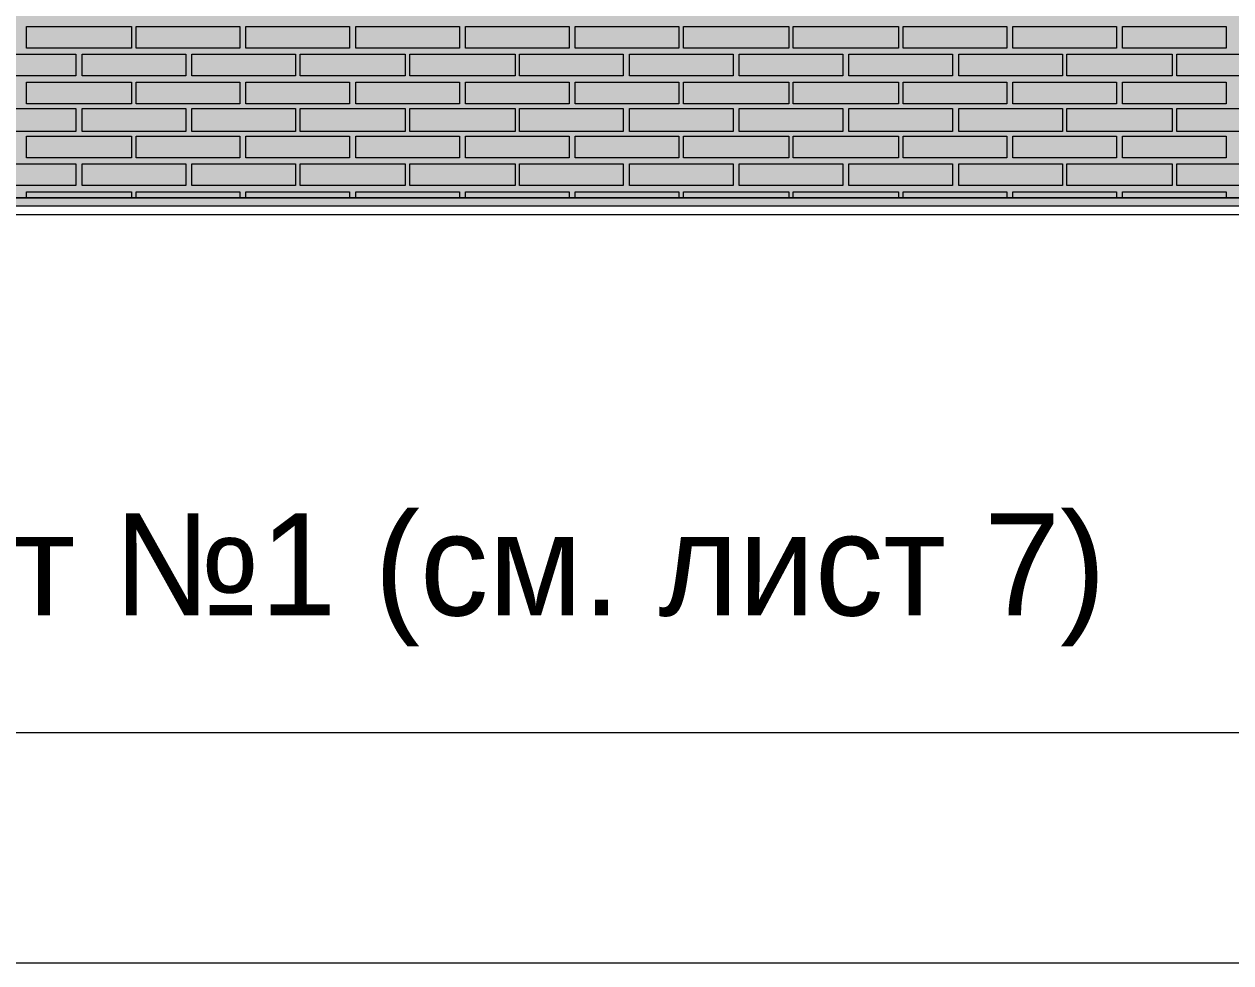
# Model space of a CAD drawing. Header units: millimetres. Extents: x -28928 to 100580, y -22867 to 36490.
# Drawn here: x -16018 to -12715, y 14249 to 16819 of the extents above; entities that cross this region are included whole.
import ezdxf

# ---------------------------------------------------------------- set-up
doc = ezdxf.new("R2010")
doc.units = ezdxf.units.MM
doc.layers.add('PDF _Геометрия', color=7, linetype='Continuous', true_color=0x8f8e8d)
doc.layers.add('PDF _Сплошная заливка', color=7, linetype='Continuous', true_color=0xffffff)
doc.layers.add('PDF _Текст', color=7, linetype='Continuous')

msp = doc.modelspace()

# ---------------------------------------------------------------- hatches: boundary and pattern name
at = {"layer": 'PDF _Сплошная заливка', "true_color": 0xdcd6cf, "transparency": 33554559}
msp.add_hatch(color=254, dxfattribs=at).paths.add_polyline_path([(-18676.63686926917, 16343.3513880535), (-18676.63686926917, 19592.5821572843), (-17276.25225388454, 19592.5821572843), (-17276.25225388454, 16343.3513880535), (19112.59389996202, 16343.3513880535), (19112.59389996202, 30089.12061882288), (-21853.9445615769, 30089.12061882288), (-21853.9445615769, 16343.3513880535), (-21375.86763849998, 16343.3513880535), (-21375.86763849998, 19592.5821572843), (-19277.40610003841, 19592.5821572843), (-19277.40610003841, 16343.3513880535)])

# ---------------------------------------------------------------- linework, layer by layer
at = {"layer": 'PDF _Геометрия', "color": 7, "lineweight": 9}
for points in [[(-21375.86763849998, 16343.3513880535), (-21853.9445615769, 16343.3513880535), (-21375.86763849998, 16343.3513880535), (-21853.9445615769, 16343.3513880535), (-21375.86763849998, 16343.3513880535), (-21375.86763849998, 19592.5821572843), (-19277.40610003841, 19592.5821572843), (-19277.40610003841, 16343.3513880535), (-18676.63686926917, 16343.3513880535), (-18676.63686926917, 19592.5821572843), (-17276.25225388454, 19592.5821572843), (-17276.25225388454, 16343.3513880535), (19112.59389996202, 16343.3513880535), (19112.59389996202, 30089.12061882288), (19112.59389996202, 16343.3513880535), (19133.74774611586, 16343.3513880535), (19133.74774611586, 30089.12061882288), (19133.74774611586, 16343.3513880535), (52641.44005380855, 16343.3513880535)], [(82117.20928457812, 14536.81292651502), (82117.20928457812, 16296.81292651504), (63269.13236150099, 16296.81292651504), (-22471.63686926922, 16296.81292651504)], [(-21642.40610003844, 14879.50523420734), (18850.28620765432, 14879.50523420734), (18778.36313073124, 14807.58215728425)], [(-21642.40610003844, 14249.1206188227), (82028.36313073197, 14249.1206188227)]]:
    msp.add_lwpolyline(points, dxfattribs=at)
at = {"layer": 'PDF _Геометрия', "lineweight": 9}
for points in [[(-15723.55994619223, 16753.73600343812), (-15867.40610003838, 16753.73600343812), (-16011.25225388453, 16753.73600343812), (-16011.25225388453, 16812.96677266889), (-15867.40610003838, 16812.96677266889), (-15723.55994619223, 16812.96677266889)], [(-15427.40610003836, 16753.73600343812), (-15567.02148465375, 16753.73600343812), (-15710.86763849992, 16753.73600343812), (-15710.86763849992, 16812.96677266889), (-15567.02148465375, 16812.96677266889), (-15427.40610003836, 16812.96677266889)], [(-15127.02148465376, 16753.73600343812), (-15266.63686926914, 16753.73600343812), (-15410.48302311529, 16753.73600343812), (-15410.48302311529, 16812.96677266889), (-15266.63686926914, 16812.96677266889), (-15127.02148465376, 16812.96677266889)], [(-14826.63686926913, 16753.73600343812), (-14970.48302311528, 16753.73600343812), (-15110.09840773067, 16753.73600343812), (-15110.09840773067, 16812.96677266889), (-14970.48302311528, 16812.96677266889), (-14826.63686926913, 16812.96677266889)], [(-14526.25225388451, 16753.73600343812), (-14670.09840773068, 16753.73600343812), (-14809.71379234606, 16753.73600343812), (-14809.71379234606, 16812.96677266889), (-14670.09840773068, 16812.96677266889), (-14526.25225388451, 16812.96677266889)], [(-14225.8676384999, 16753.73600343812), (-14369.71379234605, 16753.73600343812), (-14509.32917696144, 16753.73600343812), (-14509.32917696144, 16812.96677266889), (-14369.71379234605, 16812.96677266889), (-14225.8676384999, 16812.96677266889)], [(-13925.48302311528, 16753.73600343812), (-14069.32917696143, 16753.73600343812), (-14213.17533080759, 16753.73600343812), (-14213.17533080759, 16812.96677266889), (-14069.32917696143, 16812.96677266889), (-13925.48302311528, 16812.96677266889)], [(-13625.09840773065, 16753.73600343812), (-13768.94456157682, 16753.73600343812), (-13912.79071542297, 16753.73600343812), (-13912.79071542297, 16812.96677266889), (-13768.94456157682, 16812.96677266889), (-13625.09840773065, 16812.96677266889)], [(-13328.94456157681, 16753.73600343812), (-13468.5599461922, 16753.73600343812), (-13612.40610003834, 16753.73600343812), (-13612.40610003834, 16812.96677266889), (-13468.5599461922, 16812.96677266889), (-13328.94456157681, 16812.96677266889)], [(-13028.55994619218, 16753.73600343812), (-13168.17533080757, 16753.73600343812), (-13312.02148465374, 16753.73600343812), (-13312.02148465374, 16812.96677266889), (-13168.17533080757, 16812.96677266889), (-13028.55994619218, 16812.96677266889)], [(-12728.17533080758, 16753.73600343812), (-12867.79071542296, 16753.73600343812), (-13011.63686926911, 16753.73600343812), (-13011.63686926911, 16812.96677266889), (-12867.79071542296, 16812.96677266889), (-12728.17533080758, 16812.96677266889)], [(-15875.86763849992, 16736.81292651504), (-15875.86763849992, 16677.58215728427), (-16159.32917696146, 16677.58215728427), (-16159.32917696146, 16736.81292651504)], [(-15575.4830231153, 16736.81292651504), (-15575.4830231153, 16677.58215728427), (-15858.94456157683, 16677.58215728427), (-15858.94456157683, 16736.81292651504)], [(-15275.09840773067, 16736.81292651504), (-15275.09840773067, 16677.58215728427), (-15558.55994619222, 16677.58215728427), (-15558.55994619222, 16736.81292651504)], [(-14974.71379234607, 16736.81292651504), (-14974.71379234607, 16677.58215728427), (-15262.40610003836, 16677.58215728427), (-15262.40610003836, 16736.81292651504)], [(-14674.32917696144, 16736.81292651504), (-14674.32917696144, 16677.58215728427), (-14962.02148465376, 16677.58215728427), (-14962.02148465376, 16736.81292651504)], [(-14378.1753308076, 16736.81292651504), (-14378.1753308076, 16677.58215728427), (-14661.63686926913, 16677.58215728427), (-14661.63686926913, 16736.81292651504)], [(-14077.79071542297, 16736.81292651504), (-14077.79071542297, 16677.58215728427), (-14361.25225388451, 16677.58215728427), (-14361.25225388451, 16736.81292651504)], [(-13777.40610003835, 16736.81292651504), (-13777.40610003835, 16677.58215728427), (-14060.8676384999, 16677.58215728427), (-14060.8676384999, 16736.81292651504)], [(-13477.02148465374, 16736.81292651504), (-13477.02148465374, 16677.58215728427), (-13760.48302311528, 16677.58215728427), (-13760.48302311528, 16736.81292651504)], [(-13176.63686926912, 16736.81292651504), (-13176.63686926912, 16677.58215728427), (-13460.09840773065, 16677.58215728427), (-13460.09840773065, 16736.81292651504)], [(-12876.25225388449, 16736.81292651504), (-12876.25225388449, 16677.58215728427), (-13163.94456157681, 16677.58215728427), (-13163.94456157681, 16736.81292651504)], [(-12575.86763849988, 16736.81292651504), (-12575.86763849988, 16677.58215728427), (-12863.55994619218, 16677.58215728427), (-12863.55994619218, 16736.81292651504)], [(-15723.55994619223, 16601.42831113043), (-15867.40610003838, 16601.42831113043), (-16011.25225388453, 16601.42831113043), (-16011.25225388453, 16660.65908036119), (-15867.40610003838, 16660.65908036119), (-15723.55994619223, 16660.65908036119)], [(-15427.40610003836, 16601.42831113043), (-15567.02148465375, 16601.42831113043), (-15710.86763849992, 16601.42831113043), (-15710.86763849992, 16660.65908036119), (-15567.02148465375, 16660.65908036119), (-15427.40610003836, 16660.65908036119)], [(-15127.02148465376, 16601.42831113043), (-15266.63686926914, 16601.42831113043), (-15410.48302311529, 16601.42831113043), (-15410.48302311529, 16660.65908036119), (-15266.63686926914, 16660.65908036119), (-15127.02148465376, 16660.65908036119)], [(-14826.63686926913, 16601.42831113043), (-14970.48302311528, 16601.42831113043), (-15110.09840773067, 16601.42831113043), (-15110.09840773067, 16660.65908036119), (-14970.48302311528, 16660.65908036119), (-14826.63686926913, 16660.65908036119)], [(-14526.25225388451, 16601.42831113043), (-14670.09840773068, 16601.42831113043), (-14809.71379234606, 16601.42831113043), (-14809.71379234606, 16660.65908036119), (-14670.09840773068, 16660.65908036119), (-14526.25225388451, 16660.65908036119)], [(-14225.8676384999, 16601.42831113043), (-14369.71379234605, 16601.42831113043), (-14509.32917696144, 16601.42831113043), (-14509.32917696144, 16660.65908036119), (-14369.71379234605, 16660.65908036119), (-14225.8676384999, 16660.65908036119)], [(-13925.48302311528, 16601.42831113043), (-14069.32917696143, 16601.42831113043), (-14213.17533080759, 16601.42831113043), (-14213.17533080759, 16660.65908036119), (-14069.32917696143, 16660.65908036119), (-13925.48302311528, 16660.65908036119)], [(-13625.09840773065, 16601.42831113043), (-13768.94456157682, 16601.42831113043), (-13912.79071542297, 16601.42831113043), (-13912.79071542297, 16660.65908036119), (-13768.94456157682, 16660.65908036119), (-13625.09840773065, 16660.65908036119)], [(-13328.94456157681, 16601.42831113043), (-13468.5599461922, 16601.42831113043), (-13612.40610003834, 16601.42831113043), (-13612.40610003834, 16660.65908036119), (-13468.5599461922, 16660.65908036119), (-13328.94456157681, 16660.65908036119)], [(-13028.55994619218, 16601.42831113043), (-13168.17533080757, 16601.42831113043), (-13312.02148465374, 16601.42831113043), (-13312.02148465374, 16660.65908036119), (-13168.17533080757, 16660.65908036119), (-13028.55994619218, 16660.65908036119)], [(-12728.17533080758, 16601.42831113043), (-12867.79071542296, 16601.42831113043), (-13011.63686926911, 16601.42831113043), (-13011.63686926911, 16660.65908036119), (-12867.79071542296, 16660.65908036119), (-12728.17533080758, 16660.65908036119)], [(-15875.86763849992, 16588.73600343812), (-15875.86763849992, 16525.27446497658), (-16159.32917696146, 16525.27446497658), (-16159.32917696146, 16588.73600343812)], [(-15575.4830231153, 16588.73600343812), (-15575.4830231153, 16525.27446497658), (-15858.94456157683, 16525.27446497658), (-15858.94456157683, 16588.73600343812)], [(-15275.09840773067, 16588.73600343812), (-15275.09840773067, 16525.27446497658), (-15558.55994619222, 16525.27446497658), (-15558.55994619222, 16588.73600343812)], [(-14974.71379234607, 16588.73600343812), (-14974.71379234607, 16525.27446497658), (-15262.40610003836, 16525.27446497658), (-15262.40610003836, 16588.73600343812)], [(-14674.32917696144, 16588.73600343812), (-14674.32917696144, 16525.27446497658), (-14962.02148465376, 16525.27446497658), (-14962.02148465376, 16588.73600343812)], [(-14378.1753308076, 16588.73600343812), (-14378.1753308076, 16525.27446497658), (-14661.63686926913, 16525.27446497658), (-14661.63686926913, 16588.73600343812)], [(-14077.79071542297, 16588.73600343812), (-14077.79071542297, 16525.27446497658), (-14361.25225388451, 16525.27446497658), (-14361.25225388451, 16588.73600343812)], [(-13777.40610003835, 16588.73600343812), (-13777.40610003835, 16525.27446497658), (-14060.8676384999, 16525.27446497658), (-14060.8676384999, 16588.73600343812)], [(-13477.02148465374, 16588.73600343812), (-13477.02148465374, 16525.27446497658), (-13760.48302311528, 16525.27446497658), (-13760.48302311528, 16588.73600343812)], [(-13176.63686926912, 16588.73600343812), (-13176.63686926912, 16525.27446497658), (-13460.09840773065, 16525.27446497658), (-13460.09840773065, 16588.73600343812)], [(-12876.25225388449, 16588.73600343812), (-12876.25225388449, 16525.27446497658), (-13163.94456157681, 16525.27446497658), (-13163.94456157681, 16588.73600343812)], [(-12575.86763849988, 16588.73600343812), (-12575.86763849988, 16525.27446497658), (-12863.55994619218, 16525.27446497658), (-12863.55994619218, 16588.73600343812)], [(-15723.55994619223, 16453.35138805351), (-15867.40610003838, 16453.35138805351), (-16011.25225388453, 16453.35138805351), (-16011.25225388453, 16512.58215728427), (-15867.40610003838, 16512.58215728427), (-15723.55994619223, 16512.58215728427)], [(-15427.40610003836, 16453.35138805351), (-15567.02148465375, 16453.35138805351), (-15710.86763849992, 16453.35138805351), (-15710.86763849992, 16512.58215728427), (-15567.02148465375, 16512.58215728427), (-15427.40610003836, 16512.58215728427)], [(-15127.02148465376, 16453.35138805351), (-15266.63686926914, 16453.35138805351), (-15410.48302311529, 16453.35138805351), (-15410.48302311529, 16512.58215728427), (-15266.63686926914, 16512.58215728427), (-15127.02148465376, 16512.58215728427)], [(-14826.63686926913, 16453.35138805351), (-14970.48302311528, 16453.35138805351), (-15110.09840773067, 16453.35138805351), (-15110.09840773067, 16512.58215728427), (-14970.48302311528, 16512.58215728427), (-14826.63686926913, 16512.58215728427)], [(-14526.25225388451, 16453.35138805351), (-14670.09840773068, 16453.35138805351), (-14809.71379234606, 16453.35138805351), (-14809.71379234606, 16512.58215728427), (-14670.09840773068, 16512.58215728427), (-14526.25225388451, 16512.58215728427)], [(-14225.8676384999, 16453.35138805351), (-14369.71379234605, 16453.35138805351), (-14509.32917696144, 16453.35138805351), (-14509.32917696144, 16512.58215728427), (-14369.71379234605, 16512.58215728427), (-14225.8676384999, 16512.58215728427)], [(-13925.48302311528, 16453.35138805351), (-14069.32917696143, 16453.35138805351), (-14213.17533080759, 16453.35138805351), (-14213.17533080759, 16512.58215728427), (-14069.32917696143, 16512.58215728427), (-13925.48302311528, 16512.58215728427)], [(-13625.09840773065, 16453.35138805351), (-13768.94456157682, 16453.35138805351), (-13912.79071542297, 16453.35138805351), (-13912.79071542297, 16512.58215728427), (-13768.94456157682, 16512.58215728427), (-13625.09840773065, 16512.58215728427)], [(-13328.94456157681, 16453.35138805351), (-13468.5599461922, 16453.35138805351), (-13612.40610003834, 16453.35138805351), (-13612.40610003834, 16512.58215728427), (-13468.5599461922, 16512.58215728427), (-13328.94456157681, 16512.58215728427)], [(-13028.55994619218, 16453.35138805351), (-13168.17533080757, 16453.35138805351), (-13312.02148465374, 16453.35138805351), (-13312.02148465374, 16512.58215728427), (-13168.17533080757, 16512.58215728427), (-13028.55994619218, 16512.58215728427)], [(-12728.17533080758, 16453.35138805351), (-12867.79071542296, 16453.35138805351), (-13011.63686926911, 16453.35138805351), (-13011.63686926911, 16512.58215728427), (-12867.79071542296, 16512.58215728427), (-12728.17533080758, 16512.58215728427)], [(-15875.86763849992, 16436.42831113043), (-15875.86763849992, 16377.19754189966), (-16159.32917696146, 16377.19754189966), (-16159.32917696146, 16436.42831113043)], [(-15575.4830231153, 16436.42831113043), (-15575.4830231153, 16377.19754189966), (-15858.94456157683, 16377.19754189966), (-15858.94456157683, 16436.42831113043)], [(-15275.09840773067, 16436.42831113043), (-15275.09840773067, 16377.19754189966), (-15558.55994619222, 16377.19754189966), (-15558.55994619222, 16436.42831113043)], [(-14974.71379234607, 16436.42831113043), (-14974.71379234607, 16377.19754189966), (-15262.40610003836, 16377.19754189966), (-15262.40610003836, 16436.42831113043)], [(-14674.32917696144, 16436.42831113043), (-14674.32917696144, 16377.19754189966), (-14962.02148465376, 16377.19754189966), (-14962.02148465376, 16436.42831113043)], [(-14378.1753308076, 16436.42831113043), (-14378.1753308076, 16377.19754189966), (-14661.63686926913, 16377.19754189966), (-14661.63686926913, 16436.42831113043)], [(-14077.79071542297, 16436.42831113043), (-14077.79071542297, 16377.19754189966), (-14361.25225388451, 16377.19754189966), (-14361.25225388451, 16436.42831113043)], [(-13777.40610003835, 16436.42831113043), (-13777.40610003835, 16377.19754189966), (-14060.8676384999, 16377.19754189966), (-14060.8676384999, 16436.42831113043)], [(-13477.02148465374, 16436.42831113043), (-13477.02148465374, 16377.19754189966), (-13760.48302311528, 16377.19754189966), (-13760.48302311528, 16436.42831113043)], [(-13176.63686926912, 16436.42831113043), (-13176.63686926912, 16377.19754189966), (-13460.09840773065, 16377.19754189966), (-13460.09840773065, 16436.42831113043)], [(-12876.25225388449, 16436.42831113043), (-12876.25225388449, 16377.19754189966), (-13163.94456157681, 16377.19754189966), (-13163.94456157681, 16436.42831113043)], [(-12575.86763849988, 16436.42831113043), (-12575.86763849988, 16377.19754189966), (-12863.55994619218, 16377.19754189966), (-12863.55994619218, 16436.42831113043)]]:
    msp.add_lwpolyline(points, close=True, dxfattribs=at)
for points in [[(-16011.25225388453, 16343.3513880535), (-16011.25225388453, 16360.27446497658), (-15867.40610003838, 16360.27446497658), (-15723.55994619223, 16360.27446497658), (-15723.55994619223, 16343.3513880535)], [(-15710.86763849992, 16343.3513880535), (-15710.86763849992, 16360.27446497658), (-15567.02148465375, 16360.27446497658), (-15427.40610003836, 16360.27446497658), (-15427.40610003836, 16343.3513880535)], [(-15410.48302311529, 16343.3513880535), (-15410.48302311529, 16360.27446497658), (-15266.63686926914, 16360.27446497658), (-15127.02148465376, 16360.27446497658), (-15127.02148465376, 16343.3513880535)], [(-15110.09840773067, 16343.3513880535), (-15110.09840773067, 16360.27446497658), (-14970.48302311528, 16360.27446497658), (-14826.63686926913, 16360.27446497658), (-14826.63686926913, 16343.3513880535)], [(-14809.71379234606, 16343.3513880535), (-14809.71379234606, 16360.27446497658), (-14670.09840773068, 16360.27446497658), (-14526.25225388451, 16360.27446497658), (-14526.25225388451, 16343.3513880535)], [(-14509.32917696144, 16343.3513880535), (-14509.32917696144, 16360.27446497658), (-14369.71379234605, 16360.27446497658), (-14225.8676384999, 16360.27446497658), (-14225.8676384999, 16343.3513880535)], [(-14213.17533080759, 16343.3513880535), (-14213.17533080759, 16360.27446497658), (-14069.32917696143, 16360.27446497658), (-13925.48302311528, 16360.27446497658), (-13925.48302311528, 16343.3513880535)], [(-13912.79071542297, 16343.3513880535), (-13912.79071542297, 16360.27446497658), (-13768.94456157682, 16360.27446497658), (-13625.09840773065, 16360.27446497658), (-13625.09840773065, 16343.3513880535)], [(-13612.40610003834, 16343.3513880535), (-13612.40610003834, 16360.27446497658), (-13468.5599461922, 16360.27446497658), (-13328.94456157681, 16360.27446497658), (-13328.94456157681, 16343.3513880535)], [(-13312.02148465374, 16343.3513880535), (-13312.02148465374, 16360.27446497658), (-13168.17533080757, 16360.27446497658), (-13028.55994619218, 16360.27446497658), (-13028.55994619218, 16343.3513880535)], [(-13011.63686926911, 16343.3513880535), (-13011.63686926911, 16360.27446497658), (-12867.79071542296, 16360.27446497658), (-12728.17533080758, 16360.27446497658), (-12728.17533080758, 16343.3513880535)]]:
    msp.add_lwpolyline(points, dxfattribs=at)
at = {"layer": 'PDF _Геометрия', "color": 7, "lineweight": 9}
msp.add_lwpolyline([(62173.36313073173, 16322.19754189966), (62173.36313073173, 16343.3513880535), (-17276.25225388454, 16343.3513880535), (19112.59389996202, 16343.3513880535), (-17276.25225388454, 16343.3513880535), (-17276.25225388454, 16322.19754189966)], close=True, dxfattribs=at)
at = {"layer": 'PDF _Сплошная заливка', "color": 252, "lineweight": 9, "true_color": 0xa48f7a, "transparency": 33554559}
msp.add_solid([(-17276.25225388454, 16343.3513880535), (-17276.25225388454, 16322.19754189966), (62173.36313073173, 16343.3513880535), (62173.36313073173, 16322.19754189966)], dxfattribs=at)

# ---------------------------------------------------------------- texts
at = {"layer": 'PDF _Текст', "insert": (-17559.96528762428, 15298.05470431888), "char_height": 280.1272685734552, "attachment_point": 4, "style": ''}
msp.add_mtext('Фрагмент №1 (см. лист 7)', dxfattribs=at)

doc.saveas('drawing.dxf')
